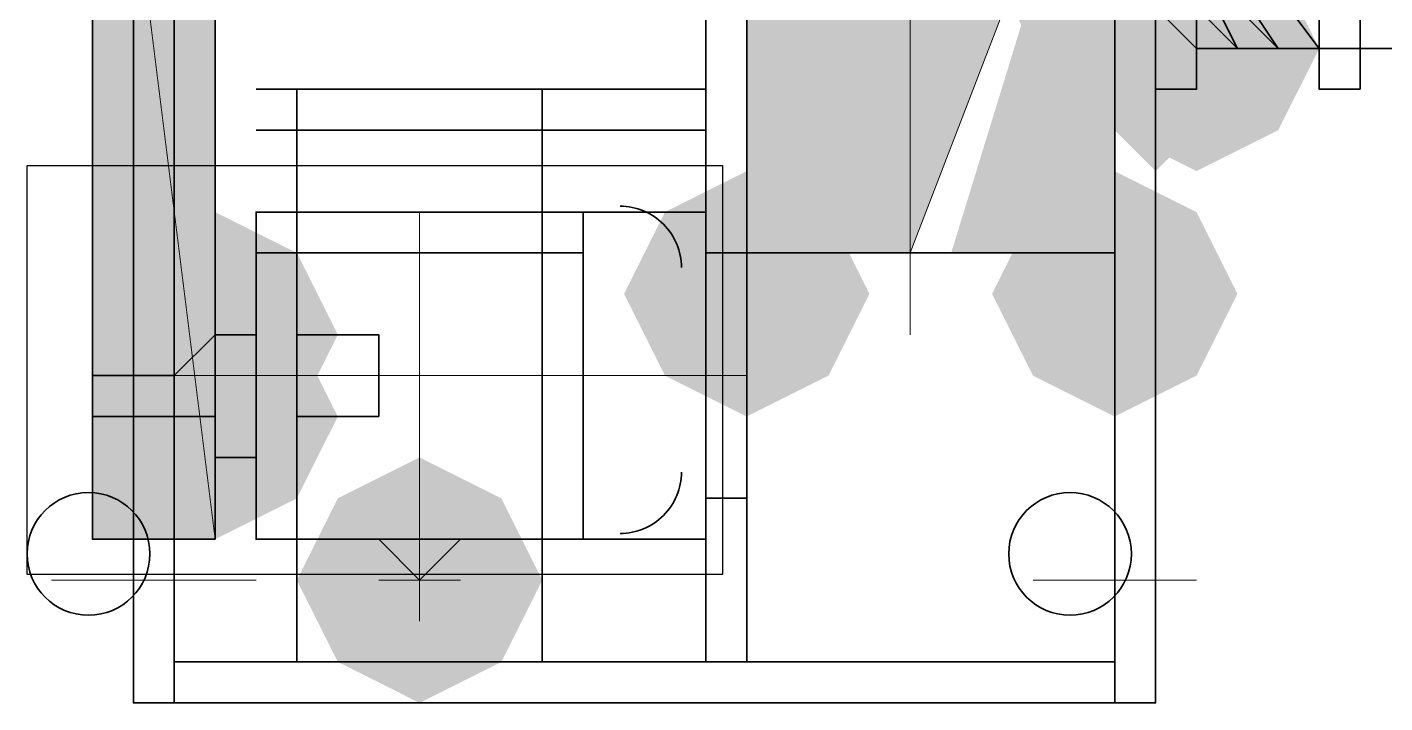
# Model space of a CAD drawing. Header units: millimetres. Extents: x 2315 to 4619, y 1334 to 1897.
# Drawn here: x 3728.426 to 3730.454, y 1524.349 to 1525.358 of the extents above; entities that cross this region are included whole.
import ezdxf

# ---------------------------------------------------------------- set-up
doc = ezdxf.new("R2010")
doc.units = ezdxf.units.MM
for name, color, linetype in [('PDF_3中心线层', 1, 'Continuous'), ('PDF_ACAD粗实线', 7, 'Continuous'), ('PDF_中心线层', 1, 'Continuous'), ('PDF_尺寸线层', 7, 'Continuous'), ('PDF_粗实线', 6, 'Continuous'), ('PDF_粗实线层', 7, 'Continuous'), ('PDF_细实线层', 7, 'Continuous'), ('PDF_虚线层', 6, 'Continuous')]:
    doc.layers.add(name, color=color, linetype=linetype)
picture_1 = doc.add_image_def('image3.png', size_in_pixel=(7, 11))

msp = doc.modelspace()

# ---------------------------------------------------------------- hatches: boundary and pattern name
at = {"layer": 'PDF_ACAD粗实线', "transparency": 33554559}
msp.add_hatch(color=256, dxfattribs=at).paths.add_polyline_path([(3730.1116, 1525.3876), (3730.0505, 1525.3265), (3729.9894, 1525.2655), (3730.0505, 1525.2044), (3730.1116, 1525.1433), (3730.1727, 1525.2044), (3730.2338, 1525.2655), (3730.1727, 1525.3265)])
at = {"layer": 'PDF_粗实线层', "true_color": 0xffffff, "transparency": 33554559}
h = msp.add_hatch(color=7, dxfattribs=at)
h.paths.add_polyline_path([(3730.0505, 1525.0211), (3730.0505, 1525.8152), (3729.8062, 1525.0211)])
h.paths.add_polyline_path([(3729.7451, 1525.0211), (3730.0505, 1525.8152), (3730.0505, 1526.9757), (3729.5008, 1526.9757), (3729.5008, 1525.0211)])
msp.add_hatch(color=7, dxfattribs=at).paths.add_polyline_path([(3728.7067, 1524.5936), (3728.7067, 1526.0595), (3728.5235, 1526.0595), (3728.5235, 1524.5936)])
at = {"layer": 'PDF_粗实线层', "transparency": 33554559}
for color, points in [(256, [(3730.0505, 1525.6319), (3729.9284, 1525.5709), (3729.8673, 1525.4487), (3729.9284, 1525.3265), (3730.0505, 1525.2655), (3730.1727, 1525.3265), (3730.2338, 1525.4487), (3730.1727, 1525.5709)]), (1, [(3730.1727, 1525.5098), (3730.0505, 1525.4487), (3729.9894, 1525.3265), (3730.0505, 1525.2044), (3730.1727, 1525.1433), (3730.2948, 1525.2044), (3730.3559, 1525.3265), (3730.2948, 1525.4487)]), (256, [(3729.5008, 1525.1433), (3729.3786, 1525.0822), (3729.3175, 1524.9601), (3729.3786, 1524.8379), (3729.5008, 1524.7768), (3729.6229, 1524.8379), (3729.684, 1524.9601), (3729.6229, 1525.0822)]), (256, [(3730.0505, 1525.1433), (3729.9284, 1525.0822), (3729.8673, 1524.9601), (3729.9284, 1524.8379), (3730.0505, 1524.7768), (3730.1727, 1524.8379), (3730.2338, 1524.9601), (3730.1727, 1525.0822)]), (256, [(3728.7067, 1525.0822), (3728.5846, 1525.0211), (3728.5235, 1524.899), (3728.5846, 1524.7768), (3728.7067, 1524.7157), (3728.8289, 1524.7768), (3728.89, 1524.899), (3728.8289, 1525.0211)]), (256, [(3728.7067, 1524.9601), (3728.5846, 1524.899), (3728.5235, 1524.7768), (3728.5846, 1524.6547), (3728.7067, 1524.5936), (3728.8289, 1524.6547), (3728.89, 1524.7768), (3728.8289, 1524.899)]), (256, [(3729.0121, 1524.7157), (3728.89, 1524.6547), (3728.8289, 1524.5325), (3728.89, 1524.4103), (3729.0121, 1524.3492), (3729.1343, 1524.4103), (3729.1954, 1524.5325), (3729.1343, 1524.6547)])]:
    msp.add_hatch(color=color, dxfattribs=at).paths.add_polyline_path(points)

# ---------------------------------------------------------------- linework, layer by layer
at = {"layer": 'PDF_3中心线层', "lineweight": 18}
msp.add_lwpolyline([(3730.417, 1525.2655), (3730.3559, 1525.2655)], dxfattribs=at)
at = {"layer": 'PDF_ACAD粗实线', "lineweight": 25}
msp.add_lwpolyline([(3730.1116, 1525.2655), (3730.1116, 1526.3649), (3730.1116, 1525.2655)], dxfattribs=at)
at = {"layer": 'PDF_中心线层', "lineweight": 18}
for points in [[(3729.7451, 1526.3038), (3729.7451, 1527.0368), (3729.7451, 1526.3038), (3729.7451, 1527.0368), (3729.7451, 1524.899)], [(3728.8289, 1524.4103), (3728.8289, 1525.2655)], [(3729.1954, 1524.4103), (3729.1954, 1525.2655)], [(3728.8289, 1525.0211), (3728.8289, 1525.0822)], [(3729.0121, 1524.4714), (3729.0121, 1525.0822)], [(3729.1954, 1525.0211), (3729.1954, 1525.0822)], [(3728.5235, 1524.8379), (3729.5008, 1524.8379)], [(3728.5846, 1524.4103), (3728.5846, 1524.6547)], [(3730.0505, 1524.4103), (3730.0505, 1524.6547)], [(3728.4624, 1524.5325), (3728.7678, 1524.5325)], [(3728.9511, 1524.5325), (3729.0732, 1524.5325)], [(3729.9284, 1524.5325), (3730.1727, 1524.5325)]]:
    msp.add_lwpolyline(points, dxfattribs=at)
at = {"layer": 'PDF_尺寸线层', "lineweight": 35}
for points in [[(3728.6456, 1524.8379), (3728.7067, 1524.899)], [(3728.6456, 1524.7768), (3728.7067, 1524.7768)]]:
    msp.add_lwpolyline(points, dxfattribs=at)
at = {"layer": 'PDF_粗实线', "lineweight": 35}
for points in [[(3730.3559, 1525.3265), (3730.1727, 1525.5709), (3730.3559, 1525.3265)], [(3730.1727, 1525.3265), (3730.1727, 1525.3876), (3730.2338, 1525.3265), (3730.1727, 1525.4487), (3730.2948, 1525.3265), (3730.1727, 1525.5098)]]:
    msp.add_lwpolyline(points, dxfattribs=at)
at = {"layer": 'PDF_粗实线层', "color": 7, "lineweight": 0, "true_color": 0xffffff}
for points in [[(3730.0505, 1525.8152), (3730.0505, 1526.9757), (3730.0505, 1525.8152), (3729.5008, 1526.9757), (3729.5008, 1525.8152), (3729.5008, 1524.9601), (3729.5008, 1525.0211)], [(3728.7067, 1524.5936), (3728.5235, 1526.0595), (3728.7067, 1526.0595)], [(3730.0505, 1525.0211), (3730.0505, 1524.9601), (3730.0505, 1525.8152), (3729.7451, 1525.0211)]]:
    msp.add_lwpolyline(points, dxfattribs=at)
at = {"layer": 'PDF_粗实线层', "lineweight": 35}
for points in [[(3729.7451, 1526.9757), (3730.0505, 1526.9757), (3730.0505, 1525.8152), (3730.0505, 1524.9601), (3730.0505, 1525.0211), (3729.8062, 1525.0211), (3729.7451, 1525.0211), (3729.5008, 1525.0211), (3729.5008, 1524.9601), (3729.5008, 1525.8152), (3729.5008, 1526.9757)], [(3730.417, 1525.2655), (3730.417, 1526.3649), (3730.3559, 1526.3649), (3730.3559, 1525.2655)], [(3728.5235, 1524.5936), (3728.7067, 1524.5936), (3728.7067, 1526.0595), (3728.5235, 1526.0595), (3728.7067, 1526.0595), (3728.7067, 1524.5936), (3728.5846, 1524.5936), (3728.5235, 1524.5936), (3728.5235, 1526.0595)], [(3729.5008, 1524.8379), (3729.5008, 1524.6547), (3729.4397, 1524.6547), (3729.4397, 1524.5936), (3729.3786, 1524.5936), (3729.2565, 1524.5936), (3729.0732, 1524.5936), (3729.0121, 1524.5325), (3728.9511, 1524.5936), (3728.7678, 1524.5936), (3728.7678, 1524.6547), (3728.7678, 1524.7157), (3728.7067, 1524.7157), (3728.7067, 1524.7768), (3728.6456, 1524.7768), (3728.5235, 1524.7768), (3728.5235, 1524.8379), (3728.6456, 1524.8379), (3728.7067, 1524.899), (3728.7678, 1524.899), (3728.7678, 1525.0211), (3728.7678, 1525.0822), (3728.8289, 1525.0822), (3729.0121, 1525.0822), (3729.1954, 1525.0822), (3729.2565, 1525.0822), (3729.3786, 1525.0822), (3729.4397, 1525.0822), (3729.4397, 1525.0211), (3729.5008, 1525.0211), (3729.5008, 1524.9601)], [(3728.9511, 1524.7768), (3728.8289, 1524.7768), (3728.8289, 1524.899), (3728.9511, 1524.899)], [(3728.6456, 1524.8379), (3728.5235, 1524.8379), (3728.5235, 1524.7768), (3728.6456, 1524.7768)]]:
    msp.add_lwpolyline(points, close=True, dxfattribs=at)
for points in [[(3729.5008, 1526.9757), (3729.5008, 1524.9601), (3729.5008, 1526.9757)], [(3730.0505, 1524.9601), (3730.0505, 1526.9757), (3730.0505, 1524.9601)], [(3728.5846, 1526.4871), (3730.1116, 1526.4871), (3730.1116, 1524.3492), (3728.5846, 1524.3492), (3728.5846, 1526.4871), (3729.3175, 1526.4871)], [(3729.4397, 1524.4103), (3729.4397, 1526.3649)], [(3729.5008, 1524.4103), (3729.5008, 1526.3649)], [(3730.1116, 1525.2655), (3730.1727, 1525.2655), (3730.1727, 1526.3649), (3730.1116, 1526.3649)], [(3730.1727, 1525.2655), (3730.1727, 1526.3649), (3730.1727, 1525.2655)], [(3728.6456, 1526.3038), (3728.6456, 1524.3492)], [(3730.0505, 1526.3038), (3730.0505, 1524.3492)], [(3730.5392, 1526.3038), (3730.5392, 1525.3265), (3730.3559, 1525.3265), (3731.5165, 1525.3265)], [(3730.1727, 1525.3265), (3730.3559, 1525.3265)], [(3728.7678, 1525.2655), (3729.4397, 1525.2655)], [(3728.8289, 1525.2655), (3728.8289, 1524.4103), (3728.8289, 1525.2655)], [(3729.1954, 1525.2655), (3729.1954, 1524.4103), (3729.1954, 1525.2655)], [(3728.7678, 1525.2044), (3729.4397, 1525.2044)], [(3729.3786, 1524.5936), (3728.7678, 1524.5936), (3728.7678, 1525.0822), (3729.2565, 1525.0822), (3729.3786, 1525.0822)], [(3729.2565, 1524.5936), (3729.2565, 1525.0211), (3729.2565, 1525.0822)], [(3729.2565, 1525.0211), (3728.7678, 1525.0211), (3728.7678, 1524.6547)], [(3730.0505, 1525.0211), (3729.5008, 1525.0211)], [(3729.5008, 1524.6547), (3729.5008, 1524.9601)], [(3728.7678, 1524.899), (3728.7067, 1524.899), (3728.7067, 1524.7157), (3728.7678, 1524.7157)], [(3728.7067, 1524.7768), (3728.7067, 1524.899)], [(3728.7678, 1524.6547), (3728.7678, 1524.6547)], [(3728.9511, 1524.5936), (3729.0121, 1524.5325), (3729.0732, 1524.5936)], [(3728.5846, 1524.5325), (3728.5846, 1524.5325)], [(3730.0505, 1524.5325), (3730.0505, 1524.5325)], [(3730.0505, 1524.4103), (3728.6456, 1524.4103)]]:
    msp.add_lwpolyline(points, dxfattribs=at)
for centre in [(3728.5176, 1524.5717), (3728.5176, 1524.5717), (3729.9837, 1524.5717), (3729.9837, 1524.5717)]:
    msp.add_circle(centre, 0.0916, dxfattribs=at)
for centre, start, end in [((3729.3117, 1524.9993), 359.9999, 90.0001), ((3729.3117, 1524.6938), 269.9999, 0.0001)]:
    msp.add_arc(centre, 0.0916, start, end, dxfattribs=at)
at = {"layer": 'PDF_细实线层', "lineweight": 18}
msp.add_lwpolyline([(3730.1727, 1525.3265), (3730.0505, 1525.4487), (3730.1727, 1525.3265)], dxfattribs=at)
at = {"layer": 'PDF_虚线层', "lineweight": 18}
for points in [[(3728.8289, 1525.0822), (3728.8289, 1525.0211), (3728.8289, 1525.0822)], [(3729.1954, 1525.0822), (3729.1954, 1525.0211), (3729.1954, 1525.0822)]]:
    msp.add_lwpolyline(points, dxfattribs=at)

# ---------------------------------------------------------------- pictures from other files: only their frames are drawn
at = {"layer": 'PDF_粗实线层'}
image = msp.add_image(picture_1, insert=(3729.4644, 1524.5411), size_in_units=(0.6108, 1.0384), rotation=90, dxfattribs=at)
image.dxf.flags = 15

doc.saveas('drawing.dxf')
